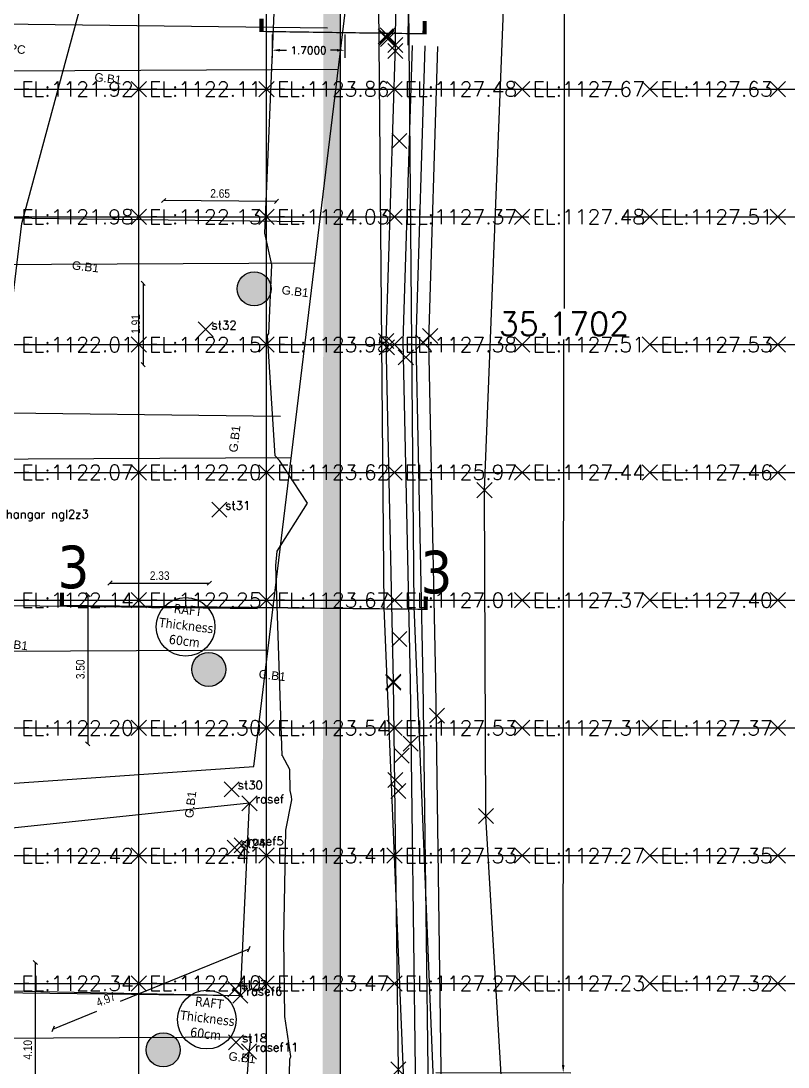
# Model space of a CAD drawing. Header units: metres. Extents: x -212 to 353974, y -37 to 356021.
# Drawn here: x 353800.4 to 353818.41, y 355941.08 to 355965.65 of the extents above; entities that cross this region are included whole.
import ezdxf
from ezdxf.enums import TextEntityAlignment as Align

# ---------------------------------------------------------------- set-up
doc = ezdxf.new("R2010")
doc.units = ezdxf.units.M
for name, color, linetype in [('C-TOPO-MINR', 8, 'Continuous'), ('C-TOPO-TEXT', 7, 'Continuous'), ('Obs.ts.td2', 7, 'Continuous'), ('Obs.ts.td2_Mark', 7, 'Continuous'), ('S-S-BEARING WALL HATCH', 250, 'Continuous'), ('S-S-COLUMN', 60, 'Continuous'), ('S-S-COLUMN HATCH', 250, 'Continuous'), ('S-SYMPOLS', 6, 'Continuous'), ('S-TAGS', 135, 'Continuous'), ('S-TEXT- BEAMS', 7, 'Continuous'), ('S-Text-Foundations', 7, 'Continuous'), ('Survey.td2', 7, 'Continuous'), ('V-NODE', 1, 'Continuous')]:
    doc.layers.add(name, color=color, linetype=linetype)
doc.layers.add('S-DIMENSIONS', color=134, linetype='Continuous', lineweight=13)
doc.styles.add('ARIAL', font='arial.ttf')
doc.styles.add('Site 1-200 (m)', font='arial.ttf', dxfattribs={"width": 0.85, "height": 0.2})
doc.styles.get("Standard").update_dxf_attribs({"font": 'simplex.shx'})
doc.styles.add('Tohama', font='tahoma.ttf')
doc.dimstyles.new('FC 1-100 (m)', dxfattribs={"dimtxt": 0.2, "dimasz": 0.1, "dimexe": 0.144, "dimexo": 0.144, "dimgap": 0.072, "dimtad": 1, "dimzin": 1, "dimdsep": 46, "dimtxsty": 'Site 1-200 (m)', "dimblk": 'OBLIQUE', "dimcen": 90, "dimse1": 1, "dimse2": 1, "dimclrd": 256, "dimclrt": 256, "dimadec": 3, "dimazin": 0, "dimtfac": 1, "dimtix": 1, "dimtmove": 2, "dimatfit": 3, "dimfxl": 0.144, "dimtolj": 1, "dimlwd": -1, "dimarcsym": 0})
doc.dimstyles.get("Standard").update_dxf_attribs({"dimtxt": 0.18, "dimasz": 0.18, "dimexe": 0.18, "dimexo": 0.0625, "dimgap": 0.09, "dimtad": 0, "dimtih": 1, "dimtoh": 1, "dimdec": 4, "dimzin": 0, "dimdsep": 46, "dimtxsty": 'Standard', "dimcen": 0.09, "dimadec": 0, "dimazin": 0, "dimtfac": 1, "dimtdec": 4, "dimtofl": 0, "dimtmove": 0, "dimatfit": 3, "dimfxl": 1, "dimtolj": 1, "dimtzin": 0, "dimarcsym": 0})

# ---------------------------------------------------------------- blocks, each defined once
blk = doc.blocks.new('*U1')
at = {"color": 0, "linetype": 'ByBlock', "lineweight": -2, "transparency": 16777216}
for p, q in [((-0.707, -0.707), (0.707, 0.707)), ((-0.707, 0.707), (0.707, -0.707))]:
    blk.add_line(p, q, dxfattribs=at)
blk = doc.blocks.new('*U142', base_point=(353811.2821, 355954.631, 1127.4193))
at = {"layer": 'V-NODE', "lineweight": -2, "xscale": 0.25, "yscale": 0.25, "zscale": 0.25}
blk.add_blockref('*U1', (353811.2821, 355954.631, 1127.4193), dxfattribs=at)
blk = doc.blocks.new('*U143', base_point=(353811.3145, 355946.9791, 1127.2576))
at = {"layer": 'V-NODE', "lineweight": -2, "xscale": 0.25, "yscale": 0.25, "zscale": 0.25}
blk.add_blockref('*U1', (353811.3145, 355946.9791, 1127.2576), dxfattribs=at)
blk = doc.blocks.new('*U201', base_point=(353810.0058, 355958.25, 1127.4938))
at = {"layer": 'V-NODE', "lineweight": -2, "xscale": 0.25, "yscale": 0.25, "zscale": 0.25}
blk.add_blockref('*U1', (353810.0058, 355958.25, 1127.4938), dxfattribs=at)
blk = doc.blocks.new('*U202', base_point=(353809.8404, 355958.1055, 1127.5097))
at = {"layer": 'V-NODE', "lineweight": -2, "xscale": 0.25, "yscale": 0.25, "zscale": 0.25}
blk.add_blockref('*U1', (353809.8404, 355958.1055, 1127.5097), dxfattribs=at)
blk = doc.blocks.new('*U203', base_point=(353810.165, 355949.3379, 1127.4815))
at = {"layer": 'V-NODE', "lineweight": -2, "xscale": 0.25, "yscale": 0.25, "zscale": 0.25}
blk.add_blockref('*U1', (353810.165, 355949.3379, 1127.4815), dxfattribs=at)
blk = doc.blocks.new('*U211', base_point=(353809.2606, 355947.5659, 1127.4784))
at = {"layer": 'V-NODE', "lineweight": -2, "xscale": 0.25, "yscale": 0.25, "zscale": 0.25}
blk.add_blockref('*U1', (353809.2606, 355947.5659, 1127.4784), dxfattribs=at)
blk = doc.blocks.new('*U212', base_point=(353809.5456, 355948.6768, 1127.7241))
at = {"layer": 'V-NODE', "lineweight": -2, "xscale": 0.25, "yscale": 0.25, "zscale": 0.25}
blk.add_blockref('*U1', (353809.5456, 355948.6768, 1127.7241), dxfattribs=at)
blk = doc.blocks.new('*U213', base_point=(353809.2857, 355951.1357, 1127.6119))
at = {"layer": 'V-NODE', "lineweight": -2, "xscale": 0.25, "yscale": 0.25, "zscale": 0.25}
blk.add_blockref('*U1', (353809.2857, 355951.1357, 1127.6119), dxfattribs=at)
blk = doc.blocks.new('*U214', base_point=(353809.4349, 355957.752, 1127.578))
at = {"layer": 'V-NODE', "lineweight": -2, "xscale": 0.25, "yscale": 0.25, "zscale": 0.25}
blk.add_blockref('*U1', (353809.4349, 355957.752, 1127.578), dxfattribs=at)
blk = doc.blocks.new('*U215', base_point=(353809.2825, 355962.829, 1127.4216))
at = {"layer": 'V-NODE', "lineweight": -2, "xscale": 0.25, "yscale": 0.25, "zscale": 0.25}
blk.add_blockref('*U1', (353809.2825, 355962.829, 1127.4216), dxfattribs=at)
blk = doc.blocks.new('*U216', base_point=(353809.1865, 355964.9428, 1127.3818))
at = {"layer": 'V-NODE', "lineweight": -2, "xscale": 0.25, "yscale": 0.25, "zscale": 0.25}
blk.add_blockref('*U1', (353809.1865, 355964.9428, 1127.3818), dxfattribs=at)
blk = doc.blocks.new('*U217', base_point=(353809.1896, 355965.0842, 1127.6289))
at = {"layer": 'V-NODE', "lineweight": -2, "xscale": 0.25, "yscale": 0.25, "zscale": 0.25}
blk.add_blockref('*U1', (353809.1896, 355965.0842, 1127.6289), dxfattribs=at)
blk = doc.blocks.new('*U224', base_point=(353809.0068, 355965.3077, 1127.6334))
at = {"layer": 'V-NODE', "lineweight": -2, "xscale": 0.25, "yscale": 0.25, "zscale": 0.25}
blk.add_blockref('*U1', (353809.0068, 355965.3077, 1127.6334), dxfattribs=at)
blk = doc.blocks.new('*U225', base_point=(353808.9649, 355965.2892, 1127.6368))
at = {"layer": 'V-NODE', "lineweight": -2, "xscale": 0.25, "yscale": 0.25, "zscale": 0.25}
blk.add_blockref('*U1', (353808.9649, 355965.2892, 1127.6368), dxfattribs=at)
blk = doc.blocks.new('*U226', base_point=(353808.9808, 355965.2507, 1127.6357))
at = {"layer": 'V-NODE', "lineweight": -2, "xscale": 0.25, "yscale": 0.25, "zscale": 0.25}
blk.add_blockref('*U1', (353808.9808, 355965.2507, 1127.6357), dxfattribs=at)
blk = doc.blocks.new('*U227', base_point=(353809.0181, 355965.2227, 1127.6283))
at = {"layer": 'V-NODE', "lineweight": -2, "xscale": 0.25, "yscale": 0.25, "zscale": 0.25}
blk.add_blockref('*U1', (353809.0181, 355965.2227, 1127.6283), dxfattribs=at)
blk = doc.blocks.new('*U228', base_point=(353808.974, 355958.1339, 1127.2901))
at = {"layer": 'V-NODE', "lineweight": -2, "xscale": 0.25, "yscale": 0.25, "zscale": 0.25}
blk.add_blockref('*U1', (353808.974, 355958.1339, 1127.2901), dxfattribs=at)
blk = doc.blocks.new('*U229', base_point=(353808.9886, 355957.9852, 1127.4191))
at = {"layer": 'V-NODE', "lineweight": -2, "xscale": 0.25, "yscale": 0.25, "zscale": 0.25}
blk.add_blockref('*U1', (353808.9886, 355957.9852, 1127.4191), dxfattribs=at)
blk = doc.blocks.new('*U230', base_point=(353809.1421, 355950.1084, 1127.526))
at = {"layer": 'V-NODE', "lineweight": -2, "xscale": 0.25, "yscale": 0.25, "zscale": 0.25}
blk.add_blockref('*U1', (353809.1421, 355950.1084, 1127.526), dxfattribs=at)
blk = doc.blocks.new('*U231', base_point=(353809.1423, 355950.1331, 1127.547))
at = {"layer": 'V-NODE', "lineweight": -2, "xscale": 0.25, "yscale": 0.25, "zscale": 0.25}
blk.add_blockref('*U1', (353809.1423, 355950.1331, 1127.547), dxfattribs=at)
blk = doc.blocks.new('*U232', base_point=(353809.3384, 355948.3964, 1127.756))
at = {"layer": 'V-NODE', "lineweight": -2, "xscale": 0.25, "yscale": 0.25, "zscale": 0.25}
blk.add_blockref('*U1', (353809.3384, 355948.3964, 1127.756), dxfattribs=at)
blk = doc.blocks.new('*U233', base_point=(353809.1858, 355947.8248, 1127.4142))
at = {"layer": 'V-NODE', "lineweight": -2, "xscale": 0.25, "yscale": 0.25, "zscale": 0.25}
blk.add_blockref('*U1', (353809.1858, 355947.8248, 1127.4142), dxfattribs=at)
blk = doc.blocks.new('*U234', base_point=(353809.2609, 355941.0275, 1127.3564))
at = {"layer": 'V-NODE', "lineweight": -2, "xscale": 0.25, "yscale": 0.25, "zscale": 0.25}
blk.add_blockref('*U1', (353809.2609, 355941.0275, 1127.3564), dxfattribs=at)
blk = doc.blocks.new('*U931', base_point=(353805.4513, 355941.6664, 1122.4645))
at = {"layer": 'V-NODE', "lineweight": -2, "xscale": 0.25, "yscale": 0.25, "zscale": 0.25}
blk.add_blockref('*U1', (353805.4513, 355941.6664, 1122.4645), dxfattribs=at)
blk = doc.blocks.new('*U936', base_point=(353805.4359, 355942.914, 1122.4536))
at = {"layer": 'V-NODE', "lineweight": -2, "xscale": 0.25, "yscale": 0.25, "zscale": 0.25}
blk.add_blockref('*U1', (353805.4359, 355942.914, 1122.4536), dxfattribs=at)
blk = doc.blocks.new('*U937', base_point=(353805.4202, 355946.2367, 1122.4116))
at = {"layer": 'V-NODE', "lineweight": -2, "xscale": 0.25, "yscale": 0.25, "zscale": 0.25}
blk.add_blockref('*U1', (353805.4202, 355946.2367, 1122.4116), dxfattribs=at)
blk = doc.blocks.new('*U943', base_point=(353805.3498, 355947.6069, 1122.3938))
at = {"layer": 'V-NODE', "lineweight": -2, "xscale": 0.25, "yscale": 0.25, "zscale": 0.25}
blk.add_blockref('*U1', (353805.3498, 355947.6069, 1122.3938), dxfattribs=at)
blk = doc.blocks.new('*U944', base_point=(353805.7661, 355947.2784, 1122.6246))
at = {"layer": 'V-NODE', "lineweight": -2, "xscale": 0.25, "yscale": 0.25, "zscale": 0.25}
blk.add_blockref('*U1', (353805.7661, 355947.2784, 1122.6246), dxfattribs=at)
blk = doc.blocks.new('*U949', base_point=(353805.5847, 355946.2915, 1122.6371))
at = {"layer": 'V-NODE', "lineweight": -2, "xscale": 0.25, "yscale": 0.25, "zscale": 0.25}
blk.add_blockref('*U1', (353805.5847, 355946.2915, 1122.6371), dxfattribs=at)
blk = doc.blocks.new('*U950', base_point=(353805.5504, 355942.7639, 1122.6791))
at = {"layer": 'V-NODE', "lineweight": -2, "xscale": 0.25, "yscale": 0.25, "zscale": 0.25}
blk.add_blockref('*U1', (353805.5504, 355942.7639, 1122.6791), dxfattribs=at)
blk = doc.blocks.new('*U955', base_point=(353805.7566, 355941.4501, 1122.6996))
at = {"layer": 'V-NODE', "lineweight": -2, "xscale": 0.25, "yscale": 0.25, "zscale": 0.25}
blk.add_blockref('*U1', (353805.7566, 355941.4501, 1122.6996), dxfattribs=at)
blk = doc.blocks.new('*U998', base_point=(353805.0584, 355954.1727, 1122.2958))
at = {"layer": 'V-NODE', "lineweight": -2, "xscale": 0.25, "yscale": 0.25, "zscale": 0.25}
blk.add_blockref('*U1', (353805.0584, 355954.1727, 1122.2958), dxfattribs=at)
blk = doc.blocks.new('*U999', base_point=(353804.7345, 355958.4062, 1122.2199))
at = {"layer": 'V-NODE', "lineweight": -2, "xscale": 0.25, "yscale": 0.25, "zscale": 0.25}
blk.add_blockref('*U1', (353804.7345, 355958.4062, 1122.2199), dxfattribs=at)
blk = doc.blocks.new('_OBLIQUE')
at = {"color": 0, "linetype": 'ByBlock'}
blk.add_line((-0.5, -0.5), (0.5, 0.5), dxfattribs=at)
blk = doc.blocks.new('*D1112')
at = {"layer": 'S-DIMENSIONS', "transparency": 16777216}
blk.add_line((353800.737, 355943.539), (353800.733, 355939.439), dxfattribs=at)
at = {"layer": 'S-DIMENSIONS', "transparency": 16777216, "xscale": 0.1, "yscale": 0.1, "zscale": 0.1}
for p, rotation in [((353800.737, 355943.539), 89.95258190671632), ((353800.733, 355939.439), 269.9525819067163)]:
    blk.add_blockref('_OBLIQUE', p, dxfattribs=dict(at, rotation=rotation))
at = {"layer": 'S-DIMENSIONS', "transparency": 16777216, "insert": (353800.561, 355941.489), "char_height": 0.2, "attachment_point": 5, "rotation": 89.9526, "style": 'Site 1-200 (m)'}
blk.add_mtext('\\A1;4.10', dxfattribs=at)
blk = doc.blocks.new('*D1135')
at = {"layer": 'S-DIMENSIONS', "transparency": 16777216}
for p, q in [((353805.752, 355943.855), (353802.733, 355942.623)), ((353801.151, 355941.977), (353802.185, 355942.399))]:
    blk.add_line(p, q, dxfattribs=at)
at = {"layer": 'S-DIMENSIONS', "transparency": 16777216, "xscale": 0.1, "yscale": 0.1, "zscale": 0.1}
for p, rotation in [((353805.752, 355943.855), 22.1967848656727), ((353801.151, 355941.977), 202.1967848656727)]:
    blk.add_blockref('_OBLIQUE', p, dxfattribs=dict(at, rotation=rotation))
at = {"layer": 'S-DIMENSIONS', "transparency": 16777216, "insert": (353802.393, 355942.672), "char_height": 0.2, "attachment_point": 5, "rotation": 22.1968, "style": 'Site 1-200 (m)'}
blk.add_mtext('\\A1;4.97', dxfattribs=at)
blk = doc.blocks.new('*D1136')
at = {"layer": 'S-DIMENSIONS', "transparency": 16777216}
blk.add_line((353802.49, 355952.45), (353804.823, 355952.448), dxfattribs=at)
at = {"layer": 'S-DIMENSIONS', "transparency": 16777216, "xscale": 0.1, "yscale": 0.1, "zscale": 0.1}
for p, rotation in [((353802.49, 355952.45), 179.952581906134), ((353804.823, 355952.448), 359.952581906134)]:
    blk.add_blockref('_OBLIQUE', p, dxfattribs=dict(at, rotation=rotation))
at = {"layer": 'S-DIMENSIONS', "transparency": 16777216, "insert": (353803.657, 355952.624), "char_height": 0.2, "attachment_point": 5, "rotation": 359.9526, "style": 'Site 1-200 (m)'}
blk.add_mtext('\\A1;2.33', dxfattribs=at)
blk = doc.blocks.new('*D1137')
at = {"layer": 'S-DIMENSIONS', "transparency": 16777216}
blk.add_line((353801.972, 355952.175), (353801.969, 355948.675), dxfattribs=at)
at = {"layer": 'S-DIMENSIONS', "transparency": 16777216, "xscale": 0.1, "yscale": 0.1, "zscale": 0.1}
for p, rotation in [((353801.972, 355952.175), 89.95258190590275), ((353801.969, 355948.675), 269.9525819059027)]:
    blk.add_blockref('_OBLIQUE', p, dxfattribs=dict(at, rotation=rotation))
at = {"layer": 'S-DIMENSIONS', "transparency": 16777216, "insert": (353801.796, 355950.425), "char_height": 0.2, "attachment_point": 5, "rotation": 89.9526, "style": 'Site 1-200 (m)'}
blk.add_mtext('\\A1;3.50', dxfattribs=at)
blk = doc.blocks.new('*D1138')
at = {"layer": 'S-DIMENSIONS', "transparency": 16777216}
blk.add_line((353803.27, 355959.491), (353803.269, 355957.579), dxfattribs=at)
at = {"layer": 'S-DIMENSIONS', "transparency": 16777216, "xscale": 0.1, "yscale": 0.1, "zscale": 0.1}
for p, rotation in [((353803.27, 355959.491), 89.95258191031913), ((353803.269, 355957.579), 269.9525819103191)]:
    blk.add_blockref('_OBLIQUE', p, dxfattribs=dict(at, rotation=rotation))
at = {"layer": 'S-DIMENSIONS', "transparency": 16777216, "insert": (353803.096, 355958.535), "char_height": 0.2, "attachment_point": 5, "rotation": 89.9526, "style": 'Site 1-200 (m)'}
blk.add_mtext('\\A1;1.91', dxfattribs=at)
blk = doc.blocks.new('*D1139')
at = {"layer": 'S-DIMENSIONS', "transparency": 16777216}
blk.add_line((353806.399, 355961.413), (353803.75, 355961.433), dxfattribs=at)
at = {"layer": 'S-DIMENSIONS', "transparency": 16777216, "xscale": 0.1, "yscale": 0.1, "zscale": 0.1}
for p, rotation in [((353803.75, 355961.433), 179.5706061580528), ((353806.399, 355961.413), 359.5706061580528)]:
    blk.add_blockref('_OBLIQUE', p, dxfattribs=dict(at, rotation=rotation))
at = {"layer": 'S-DIMENSIONS', "transparency": 16777216, "insert": (353805.076, 355961.597), "char_height": 0.2, "attachment_point": 5, "rotation": 359.5706, "style": 'Site 1-200 (m)'}
blk.add_mtext('\\A1;2.65', dxfattribs=at)
blk = doc.blocks.new('*D1128')
at = {"color": 0, "lineweight": -2, "transparency": 16777216}
for p, q in [((353806.301, 355965.333), (353806.3, 355964.783)), ((353808.001, 355965.331), (353808, 355964.781)), ((353806.481, 355964.963), (353806.632, 355964.963)), ((353807.821, 355964.961), (353807.669, 355964.962))]:
    blk.add_line(p, q, dxfattribs=at)
at = {"color": 0, "transparency": 16777216}
for points in [[(353806.481, 355964.993), (353806.48, 355964.933), (353806.301, 355964.963)], [(353807.821, 355964.991), (353807.821, 355964.931), (353808.001, 355964.961)]]:
    blk.add_solid(points, dxfattribs=at)
at = {"color": 0, "transparency": 16777216, "insert": (353807.151, 355964.962), "char_height": 0.18, "attachment_point": 5}
blk.add_mtext('\\A1;1.7000', dxfattribs=at)
blk = doc.blocks.new('*D1145')
at = {"color": 0, "lineweight": -2, "transparency": 16777216}
for p, q in [((353808.072, 355976.125), (353813.345, 355976.119)), ((353813.165, 355975.94), (353813.148, 355958.9)), ((353813.129, 355941.129), (353813.147, 355958.17)), ((353810.14, 355940.953), (353813.309, 355940.949))]:
    blk.add_line(p, q, dxfattribs=at)
at = {"color": 0, "transparency": 16777216}
for points in [[(353813.135, 355975.94), (353813.195, 355975.94), (353813.165, 355976.12)], [(353813.099, 355941.129), (353813.159, 355941.129), (353813.129, 355940.949)]]:
    blk.add_solid(points, dxfattribs=at)
at = {"color": 5, "transparency": 16777216, "insert": (353813.147, 355958.535), "char_height": 0.55, "attachment_point": 5}
blk.add_mtext('\\A1;35.1702', dxfattribs=at)

msp = doc.modelspace()

# ---------------------------------------------------------------- hatches: boundary and pattern name
at = {"layer": 'S-S-BEARING WALL HATCH'}
h = msp.add_hatch(color=256, dxfattribs=at)
h.dxf.hatch_style = 1
h.paths.add_polyline_path([(353807.46843, 355926.05083), (353807.86843, 355926.05045), (353807.9098, 355976.03618), (353801.11524, 355976.84743), (353801.07967, 355976.54955), (353807.50959, 355975.78183)])
at = {"layer": 'S-S-COLUMN HATCH'}
h = msp.add_hatch(color=256, dxfattribs=at)
h.dxf.hatch_style = 1
edge = h.paths.add_edge_path()
edge.add_arc((353805.87558, 355959.35959), 0.4, -6.808782, 353.191218)
h = msp.add_hatch(color=256, dxfattribs=at)
h.dxf.hatch_style = 1
edge = h.paths.add_edge_path()
edge.add_arc((353804.80856, 355950.42299), 0.4, -6.808782, 353.191218)
h = msp.add_hatch(color=256, dxfattribs=at)
h.dxf.hatch_style = 1
edge = h.paths.add_edge_path()
edge.add_arc((353803.74155, 355941.48639), 0.4, -6.808782, 353.191218)

# ---------------------------------------------------------------- linework, layer by layer
at = {"color": 7, "true_color": 0xffffff}
for p, q in [((353806.16579, 355918.50929, 1117.80735), (353806.16579, 355980.7519, 1121.68899)), ((353803.16579, 355916.04908, 1117.65392), (353803.16579, 355979.64213, 1121.61978)), ((353766.4025, 355964.04908, 1115.89815), (353814.51346, 355964.04908, 1130.32772)), ((353815.16579, 355964.04908, 1130.52337), (353847.46508, 355964.04908, 1140.21067)), ((353767.04167, 355961.04908, 1116.08985), (353812.32423, 355961.04908, 1129.67112)), ((353814.51346, 355961.04908, 1130.32772), (353845.11603, 355961.04908, 1139.50613)), ((353767.68747, 355958.04908, 1116.28354), (353814.40461, 355958.04908, 1130.29508)), ((353815.16579, 355958.04908, 1130.52337), (353844.52556, 355958.04908, 1139.32904)), ((353768.37148, 355955.04908, 1116.48869), (353814.52556, 355955.04908, 1130.33135)), ((353815.16579, 355955.04908, 1130.52337), (353841.51512, 355955.04908, 1138.42614)), ((353769.0555, 355952.04908, 1116.69384), (353814.51346, 355952.04908, 1130.32772)), ((353815.16579, 355952.04908, 1130.52337), (353841.51346, 355952.04908, 1138.42564)), ((353769.73952, 355949.04908, 1116.89899), (353838.51346, 355949.04908, 1137.52587)), ((353770.42353, 355946.04908, 1117.10415), (353814.51346, 355946.04908, 1130.32772)), ((353815.16579, 355946.04908, 1130.52337), (353836.11376, 355946.04908, 1136.80615)), ((353771.10755, 355943.04908, 1117.3093), (353814.51346, 355943.04908, 1130.32772)), ((353815.16579, 355943.04908, 1130.52337), (353835.50137, 355943.04908, 1136.62248))]:
    msp.add_line(p, q, dxfattribs=at)
at = {"color": 3, "elevation": 1122.6237}
msp.add_lwpolyline([(353802.40892, 355929.66842), (353800.05302, 355923.98442), (353798.95544, 355921.43629), (353798.37169, 355920.08105), (353797.87481, 355917.62718), (353798.72105, 355914.27362), (353799.69808, 355913.33266), (353803.65205, 355916.74323), (353805.93102, 355921.30639), (353808.23619, 355925.688), (353811.57722, 355931.93288), (353811.62164, 355933.21776), (353811.79283, 355938.92371), (353811.31452, 355946.97907), (353811.28212, 355954.63097), (353812.12652, 355976.01194), (353813.14102, 355978.94756), (353812.99855, 355981.85478), (353812.12789, 355983.60794), (353808.90691, 355985.91625), (353798.49971, 355987.04219), (353791.68017, 355988.31221)], dxfattribs=at)
at = {"color": 6, "elevation": 1123.0937}
for points in [[(353809.18957, 355965.08418), (353809.28271, 355975.73896), (353809.71153, 355978.98856), (353813.14102, 355978.94756)], [(353809.48956, 355965.08156), (353809.58253, 355975.71795), (353809.97412, 355978.6854), (353813.13743, 355978.64758)], [(353801.09369, 355918.90192), (353808.73897, 355934.94157), (353809.96655, 355935.50029), (353809.96091, 355941.03245), (353809.84219, 355950.14506), (353809.67423, 355958.13036), (353809.88923, 355965.06248)], [(353801.3645, 355918.77284), (353808.96274, 355934.71381), (353810.26675, 355935.30731), (353810.26091, 355941.03456), (353810.14215, 355950.15017), (353809.97433, 355958.12886), (353810.18909, 355965.05318)]]:
    msp.add_lwpolyline(points, dxfattribs=at)
at = {"color": 4}
msp.add_lwpolyline([(353795.24972, 355939.27729), (353795.97837, 355945.43438), (353795.03495, 355945.54603), (353795.36402, 355948.32665), (353796.30744, 355948.215), (353797.0361, 355954.37209), (353796.09268, 355954.48373), (353796.39508, 355957.01644), (353797.57263, 355956.87708), (353798.89447, 355967.94788), (353797.70277, 355968.08891), (353798.77225, 355977.12592), (353807.89031, 355976.04685), (353807.89701, 355925.79346)], dxfattribs=at)
at = {"color": 2}
for points, elevation in [([(353800.01797, 355917.52776), (353800.90568, 355919.84874), (353803.63661, 355924.5921), (353809.22856, 355936.1838), (353809.37661, 355940.94915), (353808.92927, 355951.87852), (353808.72376, 355974.87335)], 1124.1153), ([(353800.67178, 355917.2777), (353801.53981, 355919.54722), (353804.25599, 355924.26496), (353809.92361, 355936.01351), (353810.07706, 355940.9526), (353809.62914, 355951.89596), (353809.42373, 355974.8796)], 1124.1153), ([(353807.85112, 355964.50675), (353800.11299, 355964.46927), (353799.55704, 355964.9123), (353799.68591, 355965.52147), (353799.92655, 355965.57908), (353807.60015, 355965.48637)], 1123.0489), ([(353800.4618, 355919.20311), (353808.21683, 355935.47302), (353809.26609, 355935.95058), (353809.26091, 355941.02754), (353809.14228, 355950.13314), (353808.974, 355958.13385), (353809.18957, 355965.08418)], 1123.0937), ([(353800.82288, 355919.031), (353808.51519, 355935.16933), (353809.66635, 355935.69327), (353809.66091, 355941.03034), (353809.54223, 355950.13995), (353809.37413, 355958.13186), (353809.58938, 355965.07178)], 1123.0937), ([(353807.30093, 355959.95864), (353799.56281, 355959.92116), (353799.00685, 355960.3642), (353799.13572, 355960.97337), (353799.37636, 355961.03098), (353807.04997, 355960.93827)], 1123.0489), ([(353806.74792, 355955.38713), (353799.00979, 355955.34965), (353798.45384, 355955.79269), (353798.58271, 355956.40186), (353798.82334, 355956.45947), (353806.49695, 355956.36676)], 1123.0489), ([(353806.20175, 355950.87227), (353798.46362, 355950.83479), (353797.90767, 355951.27783), (353798.03654, 355951.88699), (353798.27718, 355951.9446), (353805.95078, 355951.8519)], 1123.0489), ([(353805.80137, 355941.78431), (353798.06324, 355941.74683), (353797.50729, 355942.18986), (353797.63616, 355942.79903), (353797.87679, 355942.85664), (353805.5504, 355942.76394)], 1123.0489)]:
    msp.add_lwpolyline(points, dxfattribs=dict(at, elevation=elevation))
at = {"color": 252, "true_color": 0x939598, "elevation": 1123.0489}
msp.add_lwpolyline([(353805.52121, 355938.31188), (353805.75662, 355941.45014), (353805.80137, 355941.78431), (353798.06324, 355941.74683), (353797.50729, 355942.18986), (353797.63616, 355942.79903), (353798.11743, 355942.91425), (353805.5504, 355942.76394), (353805.76612, 355947.27844), (353798.10203, 355946.47778), (353797.71322, 355946.7341), (353797.66182, 355947.41809), (353798.2241, 355947.60656), (353805.87113, 355948.13924), (353808.4831, 355969.73102)], dxfattribs=at)
at = {"color": 6}
for p in [(353808.90501, 355965.39235, 1127.6788), (353808.90116, 355951.87485, 1127.5247)]:
    msp.add_point(p, dxfattribs=at)
at = {"layer": 'C-TOPO-MINR', "color": 8, "linetype": 'Continuous', "lineweight": -3, "flags": 128}
for points, elevation in [([(353789.29977, 355943.79032), (353796.25913, 355951.15011), (353796.31972, 355951.15195), (353796.43091, 355951.19824), (353797.10371, 355952.45913), (353797.32517, 355952.74965), (353798.49336, 355955.39001), (353799.49246, 355957.20768), (353800.17162, 355958.80369), (353800.42438, 355960.89096), (353802.52763, 355968.69049)], 1122), ([(353806.66017, 355938.9598), (353806.71488, 355941.27005), (353806.73517, 355941.33209), (353806.59827, 355942.27353), (353806.57155, 355944.08554), (353806.61952, 355946.65026), (353806.75632, 355947.35987), (353806.74811, 355947.43531), (353806.72361, 355947.57806), (353806.71345, 355948.07254), (353806.53666, 355948.38978), (353806.53188, 355948.39429), (353806.38377, 355952.86171), (353806.41356, 355953.19912), (353807.12855, 355954.32514), (353806.47039, 355955.32749), (353806.36573, 355955.44088), (353806.19102, 355958.26206), (353806.22295, 355958.3106), (353806.29089, 355959.91975), (353806.12469, 355960.66809), (353806.42942, 355967.88451)], 1124)]:
    msp.add_lwpolyline(points, dxfattribs=dict(at, elevation=elevation))
at = {"layer": 'C-TOPO-TEXT', "color": 6, "linetype": 'Continuous', "lineweight": -3}
for p, q in [((353802.98618, 355963.86947, 1122.1125), (353803.34539, 355964.22868, 1122.1125)), ((353802.98618, 355964.22868, 1122.1125), (353803.34539, 355963.86947, 1122.1125)), ((353805.98618, 355963.86947, 1123.8602), (353806.34539, 355964.22868, 1123.8602)), ((353805.98618, 355964.22868, 1123.8602), (353806.34539, 355963.86947, 1123.8602)), ((353808.98618, 355963.86947, 1127.48167), (353809.34539, 355964.22868, 1127.48167)), ((353808.98618, 355964.22868, 1127.48167), (353809.34539, 355963.86947, 1127.48167)), ((353811.98618, 355963.86947, 1127.67206), (353812.34539, 355964.22868, 1127.67206)), ((353811.98618, 355964.22868, 1127.67206), (353812.34539, 355963.86947, 1127.67206)), ((353814.98618, 355963.86947, 1127.63402), (353815.34539, 355964.22868, 1127.63402)), ((353814.98618, 355964.22868, 1127.63402), (353815.34539, 355963.86947, 1127.63402)), ((353817.98618, 355963.86947, 1127.5328), (353818.34539, 355964.22868, 1127.5328)), ((353817.98618, 355964.22868, 1127.5328), (353818.34539, 355963.86947, 1127.5328)), ((353802.98618, 355960.86947, 1122.12982), (353803.34539, 355961.22868, 1122.12982)), ((353802.98618, 355961.22868, 1122.12982), (353803.34539, 355960.86947, 1122.12982)), ((353805.98618, 355960.86947, 1124.03438), (353806.34539, 355961.22868, 1124.03438)), ((353805.98618, 355961.22868, 1124.03438), (353806.34539, 355960.86947, 1124.03438)), ((353808.98618, 355960.86947, 1127.3718), (353809.34539, 355961.22868, 1127.3718)), ((353808.98618, 355961.22868, 1127.3718), (353809.34539, 355960.86947, 1127.3718)), ((353811.98618, 355960.86947, 1127.47663), (353812.34539, 355961.22868, 1127.47663)), ((353811.98618, 355961.22868, 1127.47663), (353812.34539, 355960.86947, 1127.47663)), ((353814.98618, 355960.86947, 1127.50711), (353815.34539, 355961.22868, 1127.50711)), ((353814.98618, 355961.22868, 1127.50711), (353815.34539, 355960.86947, 1127.50711)), ((353817.98618, 355960.86947, 1127.63996), (353818.34539, 355961.22868, 1127.63996)), ((353817.98618, 355961.22868, 1127.63996), (353818.34539, 355960.86947, 1127.63996)), ((353802.98618, 355957.86947, 1122.15406), (353803.34539, 355958.22868, 1122.15406)), ((353802.98618, 355958.22868, 1122.15406), (353803.34539, 355957.86947, 1122.15406)), ((353805.98618, 355957.86947, 1123.95276), (353806.34539, 355958.22868, 1123.95276)), ((353805.98618, 355958.22868, 1123.95276), (353806.34539, 355957.86947, 1123.95276)), ((353808.98618, 355957.86947, 1127.37534), (353809.34539, 355958.22868, 1127.37534)), ((353808.98618, 355958.22868, 1127.37534), (353809.34539, 355957.86947, 1127.37534)), ((353811.98618, 355957.86947, 1127.50743), (353812.34539, 355958.22868, 1127.50743)), ((353811.98618, 355958.22868, 1127.50743), (353812.34539, 355957.86947, 1127.50743)), ((353814.98618, 355957.86947, 1127.53294), (353815.34539, 355958.22868, 1127.53294)), ((353814.98618, 355958.22868, 1127.53294), (353815.34539, 355957.86947, 1127.53294)), ((353817.98618, 355957.86947, 1127.55845), (353818.34539, 355958.22868, 1127.55845)), ((353817.98618, 355958.22868, 1127.55845), (353818.34539, 355957.86947, 1127.55845)), ((353802.98618, 355954.86947, 1122.20373), (353803.34539, 355955.22868, 1122.20373)), ((353802.98618, 355955.22868, 1122.20373), (353803.34539, 355954.86947, 1122.20373)), ((353805.98618, 355954.86947, 1123.61725), (353806.34539, 355955.22868, 1123.61725)), ((353805.98618, 355955.22868, 1123.61725), (353806.34539, 355954.86947, 1123.61725)), ((353808.98618, 355954.86947, 1125.97302), (353809.34539, 355955.22868, 1125.97302)), ((353808.98618, 355955.22868, 1125.97302), (353809.34539, 355954.86947, 1125.97302)), ((353811.98618, 355954.86947, 1127.43667), (353812.34539, 355955.22868, 1127.43667)), ((353811.98618, 355955.22868, 1127.43667), (353812.34539, 355954.86947, 1127.43667)), ((353814.98618, 355954.86947, 1127.465), (353815.34539, 355955.22868, 1127.465)), ((353814.98618, 355955.22868, 1127.465), (353815.34539, 355954.86947, 1127.465)), ((353817.98618, 355954.86947, 1127.49346), (353818.34539, 355955.22868, 1127.49346)), ((353817.98618, 355955.22868, 1127.49346), (353818.34539, 355954.86947, 1127.49346)), ((353802.98618, 355951.86947, 1122.25026), (353803.34539, 355952.22868, 1122.25026)), ((353802.98618, 355952.22868, 1122.25026), (353803.34539, 355951.86947, 1122.25026)), ((353805.98618, 355951.86947, 1123.67439), (353806.34539, 355952.22868, 1123.67439)), ((353805.98618, 355952.22868, 1123.67439), (353806.34539, 355951.86947, 1123.67439)), ((353808.98618, 355951.86947, 1127.00748), (353809.34539, 355952.22868, 1127.00748)), ((353808.98618, 355952.22868, 1127.00748), (353809.34539, 355951.86947, 1127.00748)), ((353811.98618, 355951.86947, 1127.37302), (353812.34539, 355952.22868, 1127.37302)), ((353811.98618, 355952.22868, 1127.37302), (353812.34539, 355951.86947, 1127.37302)), ((353814.98618, 355951.86947, 1127.40148), (353815.34539, 355952.22868, 1127.40148)), ((353814.98618, 355952.22868, 1127.40148), (353815.34539, 355951.86947, 1127.40148)), ((353817.98618, 355951.86947, 1127.46811), (353818.34539, 355952.22868, 1127.46811)), ((353817.98618, 355952.22868, 1127.46811), (353818.34539, 355951.86947, 1127.46811)), ((353802.98618, 355948.86947, 1122.29509), (353803.34539, 355949.22868, 1122.29509)), ((353802.98618, 355949.22868, 1122.29509), (353803.34539, 355948.86947, 1122.29509)), ((353805.98618, 355948.86947, 1123.54216), (353806.34539, 355949.22868, 1123.54216)), ((353805.98618, 355949.22868, 1123.54216), (353806.34539, 355948.86947, 1123.54216)), ((353808.98618, 355948.86947, 1127.52876), (353809.34539, 355949.22868, 1127.52876)), ((353808.98618, 355949.22868, 1127.52876), (353809.34539, 355948.86947, 1127.52876)), ((353811.98618, 355948.86947, 1127.3095), (353812.34539, 355949.22868, 1127.3095)), ((353811.98618, 355949.22868, 1127.3095), (353812.34539, 355948.86947, 1127.3095)), ((353814.98618, 355948.86947, 1127.36985), (353815.34539, 355949.22868, 1127.36985)), ((353814.98618, 355949.22868, 1127.36985), (353815.34539, 355948.86947, 1127.36985)), ((353817.98618, 355948.86947, 1127.44471), (353818.34539, 355949.22868, 1127.44471)), ((353817.98618, 355949.22868, 1127.44471), (353818.34539, 355948.86947, 1127.44471)), ((353802.98618, 355945.86947, 1122.4092), (353803.34539, 355946.22868, 1122.4092)), ((353802.98618, 355946.22868, 1122.4092), (353803.34539, 355945.86947, 1122.4092)), ((353805.98618, 355945.86947, 1123.41342), (353806.34539, 355946.22868, 1123.41342)), ((353805.98618, 355946.22868, 1123.41342), (353806.34539, 355945.86947, 1123.41342)), ((353808.98618, 355945.86947, 1127.32966), (353809.34539, 355946.22868, 1127.32966)), ((353808.98618, 355946.22868, 1127.32966), (353809.34539, 355945.86947, 1127.32966)), ((353811.98618, 355945.86947, 1127.27159), (353812.34539, 355946.22868, 1127.27159)), ((353811.98618, 355946.22868, 1127.27159), (353812.34539, 355945.86947, 1127.27159)), ((353814.98618, 355945.86947, 1127.34644), (353815.34539, 355946.22868, 1127.34644)), ((353814.98618, 355946.22868, 1127.34644), (353815.34539, 355945.86947, 1127.34644)), ((353817.98618, 355945.86947, 1127.4213), (353818.34539, 355946.22868, 1127.4213)), ((353817.98618, 355946.22868, 1127.4213), (353818.34539, 355945.86947, 1127.4213)), ((353802.98618, 355942.86947, 1122.40221), (353803.34539, 355943.22868, 1122.40221)), ((353802.98618, 355943.22868, 1122.40221), (353803.34539, 355942.86947, 1122.40221)), ((353805.98618, 355942.86947, 1123.46556), (353806.34539, 355943.22868, 1123.46556)), ((353805.98618, 355943.22868, 1123.46556), (353806.34539, 355942.86947, 1123.46556)), ((353808.98618, 355942.86947, 1127.27351), (353809.34539, 355943.22868, 1127.27351)), ((353808.98618, 355943.22868, 1127.27351), (353809.34539, 355942.86947, 1127.27351)), ((353811.98618, 355942.86947, 1127.23252), (353812.34539, 355943.22868, 1127.23252)), ((353811.98618, 355943.22868, 1127.23252), (353812.34539, 355942.86947, 1127.23252)), ((353814.98618, 355942.86947, 1127.32304), (353815.34539, 355943.22868, 1127.32304)), ((353814.98618, 355943.22868, 1127.32304), (353815.34539, 355942.86947, 1127.32304)), ((353817.98618, 355942.86947, 1127.39789), (353818.34539, 355943.22868, 1127.39789)), ((353817.98618, 355943.22868, 1127.39789), (353818.34539, 355942.86947, 1127.39789))]:
    msp.add_line(p, q, dxfattribs=at)
at = {"layer": 'Obs.ts.td2'}
for p in [(353804.73446, 355958.40617, 1122.2199), (353805.05841, 355954.17274, 1122.2958), (353805.34983, 355947.6069, 1122.3938), (353805.76612, 355947.27844, 1122.6246), (353805.42019, 355946.23667, 1122.4116), (353805.58472, 355946.29152, 1122.6371), (353805.43585, 355942.914, 1122.4536), (353805.5504, 355942.76394, 1122.6791), (353805.45126, 355941.66639, 1122.4645), (353805.75662, 355941.45014, 1122.6996)]:
    msp.add_point(p, dxfattribs=at)
at = {"layer": 'S-S-COLUMN'}
for centre in [(353805.87558, 355959.35959), (353804.80856, 355950.42299), (353803.74155, 355941.48639)]:
    msp.add_circle(centre, 0.4, dxfattribs=at)
at = {"layer": 'S-SYMPOLS'}
for points, elevation in [([(353806.0488, 355965.70313, 0.1, 0.1, 0), (353806.04698, 355965.40314, 0.03, 0.03, 0), (353809.87584, 355965.3481, 0.1, 0.1, 0), (353809.87766, 355965.6481, 0.1, 0.1, 0)], -3.01654), ([(353801.36449, 355952.22185, 0.1, 0.1, 0), (353801.36266, 355951.92185, 0.03, 0.03, 0), (353809.90009, 355951.83427, 0.1, 0.1, 0), (353809.90192, 355952.13427, 0.1, 0.1, 0)], -6.58004)]:
    msp.add_lwpolyline(points, format="xyseb", dxfattribs=dict(at, elevation=elevation))
at = {"layer": 'S-TAGS', "ltscale": 0.05}
for centre in [(353804.26646, 355951.4215), (353804.76563, 355942.19746)]:
    msp.add_circle(centre, 0.68901, dxfattribs=at)
at = {"layer": 'Survey.td2'}
for p in [(353808.9649, 355965.28917, 1127.6368), (353809.00684, 355965.30768, 1127.6334), (353808.98076, 355965.25069, 1127.6357), (353809.0181, 355965.22266, 1127.6283), (353809.18957, 355965.08418, 1127.6289), (353809.18647, 355964.94277, 1127.3818), (353809.2825, 355962.82902, 1127.4216), (353810.00584, 355958.25002, 1127.4938), (353808.974, 355958.13385, 1127.2901), (353808.98861, 355957.98519, 1127.4191), (353809.84036, 355958.10552, 1127.5097), (353809.43494, 355957.75202, 1127.578), (353811.28212, 355954.63097, 1127.4193), (353809.28575, 355951.13569, 1127.6119), (353809.14213, 355950.10837, 1127.526), (353809.14228, 355950.13314, 1127.547), (353810.16498, 355949.33786, 1127.4815), (353809.54562, 355948.67684, 1127.7241), (353809.33845, 355948.39641, 1127.756), (353809.18577, 355947.82481, 1127.4142), (353809.26056, 355947.5659, 1127.4784), (353811.31452, 355946.97907, 1127.2576)]:
    msp.add_point(p, dxfattribs=at)

# ---------------------------------------------------------------- block references
at = {"layer": 'V-NODE'}
for name, p in [('*U225', (353808.9649, 355965.2892, 1127.6368)), ('*U226', (353808.9808, 355965.2507, 1127.6357)), ('*U224', (353809.0068, 355965.3077, 1127.6334)), ('*U227', (353809.0181, 355965.2227, 1127.6283)), ('*U216', (353809.1865, 355964.9428, 1127.3818)), ('*U217', (353809.1896, 355965.0842, 1127.6289)), ('*U215', (353809.2825, 355962.829, 1127.4216)), ('*U999', (353804.7345, 355958.4062, 1122.2199)), ('*U201', (353810.0058, 355958.25, 1127.4938)), ('*U228', (353808.974, 355958.1339, 1127.2901)), ('*U229', (353808.9886, 355957.9852, 1127.4191)), ('*U202', (353809.8404, 355958.1055, 1127.5097)), ('*U214', (353809.4349, 355957.752, 1127.578)), ('*U142', (353811.2821, 355954.631, 1127.4193)), ('*U998', (353805.0584, 355954.1727, 1122.2958)), ('*U213', (353809.2857, 355951.1357, 1127.6119)), ('*U231', (353809.1423, 355950.1331, 1127.547)), ('*U230', (353809.1421, 355950.1084, 1127.526)), ('*U203', (353810.165, 355949.3379, 1127.4815)), ('*U212', (353809.5456, 355948.6768, 1127.7241)), ('*U232', (353809.3384, 355948.3964, 1127.756)), ('*U233', (353809.1858, 355947.8248, 1127.4142)), ('*U943', (353805.3498, 355947.6069, 1122.3938)), ('*U211', (353809.2606, 355947.5659, 1127.4784)), ('*U944', (353805.7661, 355947.2784, 1122.6246)), ('*U143', (353811.3145, 355946.9791, 1127.2576)), ('*U937', (353805.4202, 355946.2367, 1122.4116)), ('*U949', (353805.5847, 355946.2915, 1122.6371)), ('*U936', (353805.4359, 355942.914, 1122.4536)), ('*U950', (353805.5504, 355942.7639, 1122.6791)), ('*U931', (353805.4513, 355941.6664, 1122.4645)), ('*U955', (353805.7566, 355941.4501, 1122.6996)), ('*U234', (353809.2609, 355941.0275, 1127.3564))]:
    msp.add_blockref(name, p, dxfattribs=at)

# ---------------------------------------------------------------- texts
at = {"layer": 'C-TOPO-TEXT', "color": 7, "linetype": 'Continuous', "lineweight": -3, "char_height": 0.35, "attachment_point": 4}
for s, insert in [('EL:1121.92', (353800.40889, 355964.04908, 1121.92094)), ('EL:1122.11', (353803.40889, 355964.04908, 1122.1125)), ('EL:1123.86', (353806.40889, 355964.04908, 1123.8602)), ('EL:1127.48', (353809.40889, 355964.04908, 1127.48167)), ('EL:1127.67', (353812.40889, 355964.04908, 1127.67206)), ('EL:1127.63', (353815.40889, 355964.04908, 1127.63402)), ('EL:1121.98', (353800.40889, 355961.04908, 1121.97855)), ('EL:1122.13', (353803.40889, 355961.04908, 1122.12982)), ('EL:1124.03', (353806.40889, 355961.04908, 1124.03438)), ('EL:1127.37', (353809.40889, 355961.04908, 1127.3718)), ('EL:1127.48', (353812.40889, 355961.04908, 1127.47663)), ('EL:1127.51', (353815.40889, 355961.04908, 1127.50711)), ('EL:1122.01', (353800.40889, 355958.04908, 1122.01465)), ('EL:1122.15', (353803.40889, 355958.04908, 1122.15406)), ('EL:1123.95', (353806.40889, 355958.04908, 1123.95276)), ('EL:1127.38', (353809.40889, 355958.04908, 1127.37534)), ('EL:1127.51', (353812.40889, 355958.04908, 1127.50743)), ('EL:1127.53', (353815.40889, 355958.04908, 1127.53294)), ('EL:1122.07', (353800.40889, 355955.04908, 1122.07398)), ('EL:1122.20', (353803.40889, 355955.04908, 1122.20373)), ('EL:1123.62', (353806.40889, 355955.04908, 1123.61725)), ('EL:1125.97', (353809.40889, 355955.04908, 1125.97302)), ('EL:1127.44', (353812.40889, 355955.04908, 1127.43667)), ('EL:1127.46', (353815.40889, 355955.04908, 1127.465)), ('EL:1122.14', (353800.40889, 355952.04908, 1122.13794)), ('EL:1122.25', (353803.40889, 355952.04908, 1122.25026)), ('EL:1123.67', (353806.40889, 355952.04908, 1123.67439)), ('EL:1127.01', (353809.40889, 355952.04908, 1127.00748)), ('EL:1127.37', (353812.40889, 355952.04908, 1127.37302)), ('EL:1127.40', (353815.40889, 355952.04908, 1127.40148)), ('EL:1122.20', (353800.40889, 355949.04908, 1122.20141)), ('EL:1122.30', (353803.40889, 355949.04908, 1122.29509)), ('EL:1123.54', (353806.40889, 355949.04908, 1123.54216)), ('EL:1127.53', (353809.40889, 355949.04908, 1127.52876)), ('EL:1127.31', (353812.40889, 355949.04908, 1127.3095)), ('EL:1127.37', (353815.40889, 355949.04908, 1127.36985)), ('EL:1122.42', (353800.40889, 355946.04908, 1122.41596)), ('EL:1122.41', (353803.40889, 355946.04908, 1122.4092)), ('EL:1123.41', (353806.40889, 355946.04908, 1123.41342)), ('EL:1127.33', (353809.40889, 355946.04908, 1127.32966)), ('EL:1127.27', (353812.40889, 355946.04908, 1127.27159)), ('EL:1127.35', (353815.40889, 355946.04908, 1127.34644)), ('EL:1122.34', (353800.40889, 355943.04908, 1122.33653)), ('EL:1122.40', (353803.40889, 355943.04908, 1122.40221)), ('EL:1123.47', (353806.40889, 355943.04908, 1123.46556)), ('EL:1127.27', (353809.40889, 355943.04908, 1127.27351)), ('EL:1127.23', (353812.40889, 355943.04908, 1127.23252)), ('EL:1127.32', (353815.40889, 355943.04908, 1127.32304))]:
    msp.add_mtext(s, dxfattribs=dict(at, insert=insert))
at = {"layer": 'Obs.ts.td2_Mark'}
for s, p in [(' st32', (353804.73446, 355958.40617, 1122.2199)), (' st31', (353805.05841, 355954.17274, 1122.2958)), (' hangar ngl2z3', (353799.90877, 355953.9686, 1122.0834)), (' st30', (353805.34983, 355947.6069, 1122.3938)), (' rasef', (353805.76612, 355947.27844, 1122.6246)), (' st24', (353805.42019, 355946.23667, 1122.4116)), (' rasef5', (353805.58472, 355946.29152, 1122.6371)), (' st23', (353805.43585, 355942.914, 1122.4536)), (' rasef6', (353805.5504, 355942.76394, 1122.6791)), (' st18', (353805.45126, 355941.66639, 1122.4645)), (' rasef11', (353805.75662, 355941.45014, 1122.6996))]:
    msp.add_text(s, height=0.2, dxfattribs=at).set_placement(p)
at = {"layer": 'S-SYMPOLS', "style": 'Tohama'}
for p in [(353801.25879, 355952.3274, -6.58004), (353809.77906, 355952.20766, -6.58004)]:
    msp.add_text('3', height=1, rotation=0.212323, dxfattribs=at).set_placement(p)
at = {"layer": 'S-TAGS', "ltscale": 0.05, "char_height": 0.2200019, "width": 1.6573346, "attachment_point": 3, "rotation": 353.191218, "style": 'Tohama'}
for insert in [(353805.15972, 355951.82929), (353805.65889, 355942.60524)]:
    msp.add_mtext('\\pxqc;RAFT Thickness^J60cm', dxfattribs=dict(at, insert=insert))
at = {"layer": 'S-TEXT- BEAMS', "ltscale": 0.05, "style": 'ARIAL'}
for rotation, p in [(353.191218, (353802.12756, 355964.33579)), (353.191218, (353801.59998, 355959.91714)), (353.191218, (353806.52184, 355959.33605)), (83.191218, (353805.37857, 355955.52085)), (353.191218, (353799.93321, 355951.0457)), (353.191218, (353805.98402, 355950.31955)), (83.191218, (353804.34251, 355946.93342)), (353.191218, (353805.27587, 355941.34464))]:
    msp.add_text('G.B1', height=0.200002, rotation=rotation, dxfattribs=at).set_placement(p, align=Align.MIDDLE_LEFT)
at = {"layer": 'S-Text-Foundations', "ltscale": 0.05, "style": 'ARIAL'}
msp.add_text('PC', height=0.200002, rotation=353.191218, dxfattribs=at).set_placement((353800.12389, 355965.01328), align=Align.MIDDLE_LEFT)

# ---------------------------------------------------------------- dimensions: what is measured, and where the dimension line sits
at = {"color": 55}
dim = msp.add_linear_dim(base=(353813.12894, 355940.94943, 0.33976), p1=(353808.00987, 355976.12494), p2=(353810.07706, 355940.9526, 1124.1153), angle=89.940462, dimstyle='Standard', override={"dimtxt": 0.55, "dimclrt": 5}, dxfattribs=at)
dim.commit()
dim.dimension.update_dxf_attribs({"geometry": '*D1145', "text_midpoint": (353813.14722, 355958.5345, 0.33976)})
at = {"color": 5}
dim = msp.add_linear_dim(base=(353808.00054, 355964.96121, 0.33976), p1=(353806.30098, 355965.39506, 1127.6788), p2=(353808.00099, 355965.39365), angle=359.940462, dimstyle='Standard', dxfattribs=at)
dim.commit()
dim.dimension.update_dxf_attribs({"geometry": '*D1128', "text_midpoint": (353807.15054, 355964.96209, 0.33976)})
at = {"layer": 'S-DIMENSIONS'}
for p1, p2, distance, picture, middle in [((353806.39747, 355961.15917), (353803.74851, 355961.17903), -0.25401, '*D1139', (353805.0762, 355961.59721)), ((353803.74711, 355959.49064), (353803.74553, 355957.579), -0.47671, '*D1138', (353803.0955, 355958.53536)), ((353802.48992, 355952.17492), (353804.82243, 355952.17299), 0.27538, '*D1136', (353803.65654, 355952.62352)), ((353802.48992, 355952.17492), (353802.48702, 355948.67489), -0.51798, '*D1137', (353801.7963, 355950.42548)), ((353801.38285, 355943.53836), (353801.37945, 355939.43832), -0.64632, '*D1112', (353800.56071, 355941.48902))]:
    dim = msp.add_aligned_dim(p1=p1, p2=p2, distance=distance, dimstyle='FC 1-100 (m)', dxfattribs=at)
    dim.commit()
    dim.dimension.update_dxf_attribs({"geometry": picture, "text_midpoint": middle})
dim = msp.add_linear_dim(base=(353801.15073, 355941.97704), p1=(353805.88288, 355943.53463), p2=(353801.28129, 355941.65706), angle=202.196785, dimstyle='FC 1-100 (m)', dxfattribs=at)
dim.commit()
dim.dimension.update_dxf_attribs({"geometry": '*D1135', "text_midpoint": (353802.39314, 355942.67198), "dimtype": 161})

doc.saveas('drawing.dxf')
